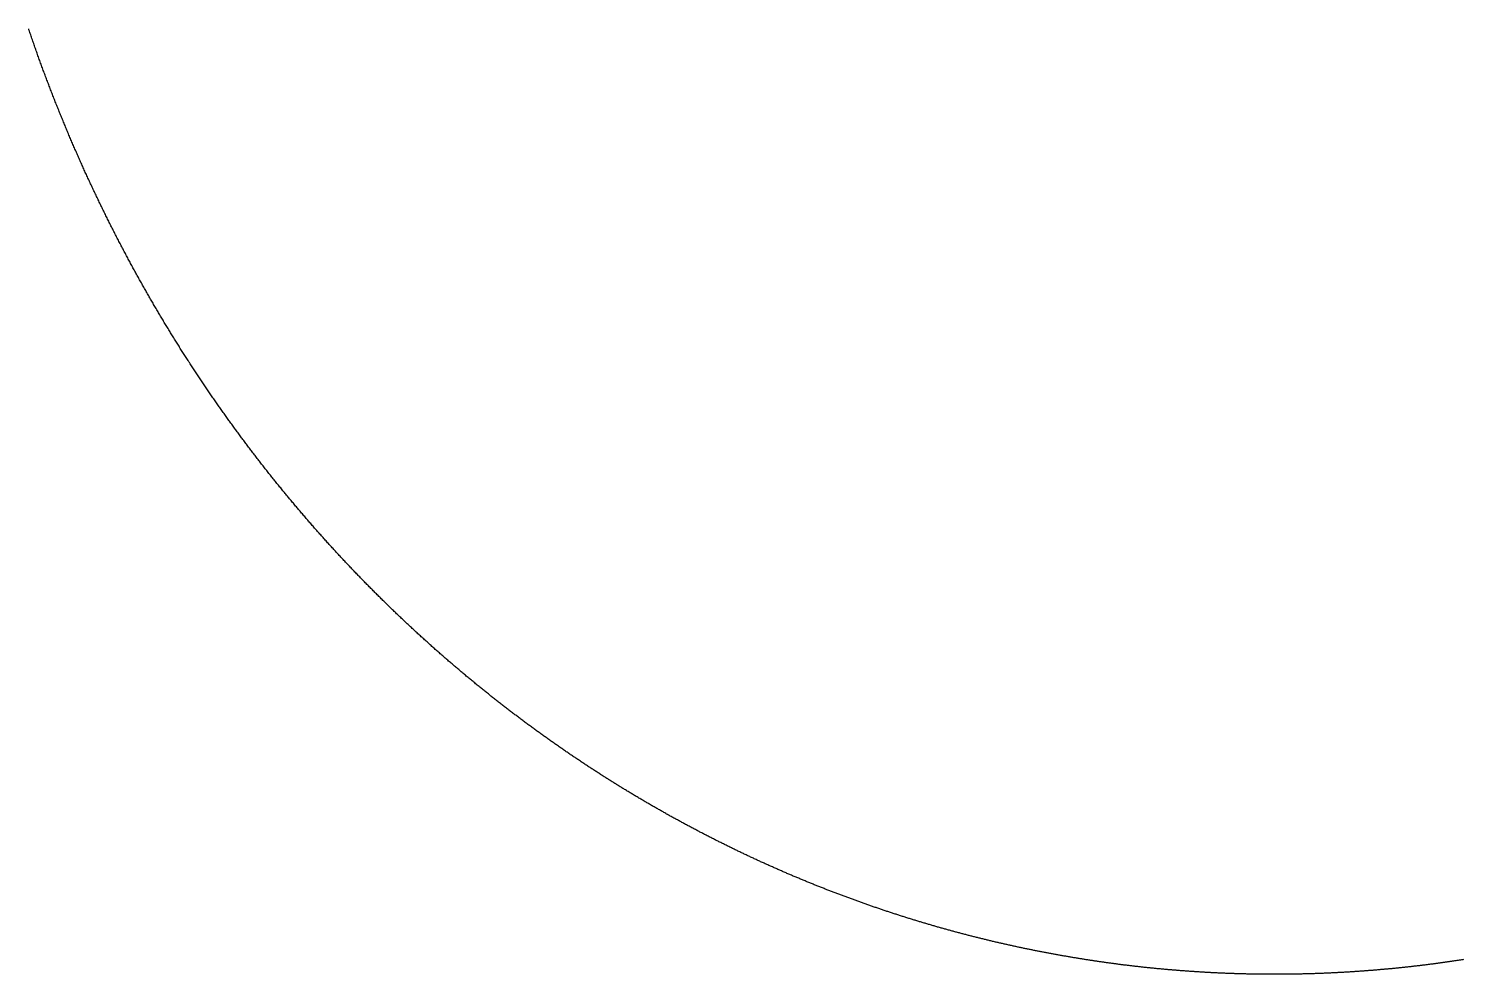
# Model space of a CAD drawing. Header units: millimetres. Extents: x -43 to 113, y -26 to 3.
# Drawn here: x -42.68 to -3.86, y -25.6 to 0 of the extents above; entities that cross this region are included whole.
import ezdxf

# ---------------------------------------------------------------- set-up
doc = ezdxf.new("R2010")
doc.units = ezdxf.units.MM

msp = doc.modelspace()

# ---------------------------------------------------------------- linework, layer by layer
at = {"layer": 'INPUT_OPEN_PITCH_SECTOR'}
msp.add_lwpolyline([(-3.85, -25.204), (-3.871, -25.208), (-3.892, -25.211), (-3.912, -25.214), (-3.933, -25.217), (-3.954, -25.22), (-3.975, -25.224), (-3.996, -25.227), (-4.016, -25.23), (-4.037, -25.233), (-4.058, -25.236), (-4.079, -25.239), (-4.1, -25.242), (-4.121, -25.246), (-4.141, -25.249), (-4.162, -25.252), (-4.183, -25.255), (-4.204, -25.258), (-4.225, -25.261), (-4.246, -25.264), (-4.267, -25.267), (-4.288, -25.27), (-4.309, -25.273), (-4.33, -25.276), (-4.351, -25.279), (-4.371, -25.282), (-4.392, -25.285), (-4.413, -25.288), (-4.434, -25.291), (-4.455, -25.294), (-4.476, -25.296), (-4.497, -25.299), (-4.518, -25.302), (-4.539, -25.305), (-4.56, -25.308), (-4.581, -25.311), (-4.603, -25.313), (-4.624, -25.316), (-4.645, -25.319), (-4.666, -25.322), (-4.687, -25.325), (-4.708, -25.327), (-4.729, -25.33), (-4.75, -25.333), (-4.771, -25.336), (-4.792, -25.338), (-4.813, -25.341), (-4.835, -25.344), (-4.856, -25.346), (-4.877, -25.349), (-4.898, -25.352), (-4.919, -25.354), (-4.94, -25.357), (-4.962, -25.359), (-4.983, -25.362), (-5.004, -25.365), (-5.025, -25.367), (-5.046, -25.37), (-5.068, -25.372), (-5.089, -25.375), (-5.11, -25.377), (-5.131, -25.38), (-5.153, -25.382), (-5.174, -25.385), (-5.195, -25.387), (-5.216, -25.39), (-5.238, -25.392), (-5.259, -25.394), (-5.28, -25.397), (-5.302, -25.399), (-5.323, -25.402), (-5.344, -25.404), (-5.366, -25.406), (-5.387, -25.409), (-5.408, -25.411), (-5.43, -25.413), (-5.451, -25.416), (-5.472, -25.418), (-5.494, -25.42), (-5.515, -25.422), (-5.537, -25.425), (-5.558, -25.427), (-5.579, -25.429), (-5.601, -25.431), (-5.622, -25.434), (-5.644, -25.436), (-5.665, -25.438), (-5.687, -25.44), (-5.708, -25.442), (-5.729, -25.444), (-5.751, -25.446), (-5.772, -25.449), (-5.794, -25.451), (-5.815, -25.453), (-5.837, -25.455), (-5.858, -25.457), (-5.88, -25.459), (-5.902, -25.461), (-5.923, -25.463), (-5.945, -25.465), (-5.966, -25.467), (-5.988, -25.469), (-6.009, -25.471), (-6.031, -25.473), (-6.052, -25.475), (-6.074, -25.477), (-6.096, -25.478), (-6.117, -25.48), (-6.139, -25.482), (-6.161, -25.484), (-6.182, -25.486), (-6.204, -25.488), (-6.225, -25.49), (-6.247, -25.491), (-6.269, -25.493), (-6.29, -25.495), (-6.312, -25.497), (-6.334, -25.498), (-6.356, -25.5), (-6.377, -25.502), (-6.399, -25.504), (-6.421, -25.505), (-6.442, -25.507), (-6.464, -25.509), (-6.486, -25.51), (-6.508, -25.512), (-6.529, -25.514), (-6.551, -25.515), (-6.573, -25.517), (-6.595, -25.518), (-6.617, -25.52), (-6.638, -25.521), (-6.66, -25.523), (-6.682, -25.525), (-6.704, -25.526), (-6.726, -25.528), (-6.747, -25.529), (-6.769, -25.53), (-6.791, -25.532), (-6.813, -25.533), (-6.835, -25.535), (-6.857, -25.536), (-6.879, -25.538), (-6.901, -25.539), (-6.922, -25.54), (-6.944, -25.542), (-6.966, -25.543), (-6.988, -25.544), (-7.01, -25.546), (-7.032, -25.547), (-7.054, -25.548), (-7.076, -25.55), (-7.098, -25.551), (-7.12, -25.552), (-7.142, -25.553), (-7.164, -25.555), (-7.186, -25.556), (-7.208, -25.557), (-7.23, -25.558), (-7.252, -25.559), (-7.274, -25.56), (-7.296, -25.562), (-7.318, -25.563), (-7.34, -25.564), (-7.362, -25.565), (-7.384, -25.566), (-7.406, -25.567), (-7.428, -25.568), (-7.45, -25.569), (-7.472, -25.57), (-7.494, -25.571), (-7.517, -25.572), (-7.539, -25.573), (-7.561, -25.574), (-7.583, -25.575), (-7.605, -25.576), (-7.627, -25.577), (-7.649, -25.578), (-7.671, -25.578), (-7.694, -25.579), (-7.716, -25.58), (-7.738, -25.581), (-7.76, -25.582), (-7.782, -25.583), (-7.805, -25.583), (-7.827, -25.584), (-7.849, -25.585), (-7.871, -25.586), (-7.893, -25.587), (-7.916, -25.587), (-7.938, -25.588), (-7.96, -25.589), (-7.982, -25.589), (-8.005, -25.59), (-8.027, -25.591), (-8.049, -25.591), (-8.072, -25.592), (-8.094, -25.592), (-8.116, -25.593), (-8.138, -25.594), (-8.161, -25.594), (-8.183, -25.595), (-8.205, -25.595), (-8.228, -25.596), (-8.25, -25.596), (-8.272, -25.597), (-8.295, -25.597), (-8.317, -25.598), (-8.34, -25.598), (-8.362, -25.598), (-8.384, -25.599), (-8.407, -25.599), (-8.429, -25.6), (-8.452, -25.6), (-8.474, -25.6), (-8.496, -25.601), (-8.519, -25.601), (-8.541, -25.601), (-8.564, -25.602), (-8.586, -25.602), (-8.609, -25.602), (-8.631, -25.602), (-8.654, -25.603), (-8.676, -25.603), (-8.699, -25.603), (-8.721, -25.603), (-8.744, -25.603), (-8.766, -25.603), (-8.789, -25.604), (-8.811, -25.604), (-8.834, -25.604), (-8.856, -25.604), (-8.879, -25.604), (-8.901, -25.604), (-8.924, -25.604), (-8.946, -25.604), (-8.969, -25.604), (-8.992, -25.604), (-9.014, -25.604), (-9.037, -25.604), (-9.059, -25.604), (-9.082, -25.604), (-9.105, -25.604), (-9.127, -25.604), (-9.15, -25.604), (-9.172, -25.604), (-9.195, -25.603), (-9.218, -25.603), (-9.24, -25.603), (-9.263, -25.603), (-9.286, -25.603), (-9.308, -25.602), (-9.331, -25.602), (-9.354, -25.602), (-9.376, -25.602), (-9.399, -25.601), (-9.422, -25.601), (-9.445, -25.601), (-9.467, -25.6), (-9.49, -25.6), (-9.513, -25.6), (-9.536, -25.599), (-9.558, -25.599), (-9.581, -25.598), (-9.604, -25.598), (-9.627, -25.598), (-9.649, -25.597), (-9.672, -25.597), (-9.695, -25.596), (-9.718, -25.596), (-9.741, -25.595), (-9.763, -25.595), (-9.786, -25.594), (-9.809, -25.593), (-9.832, -25.593), (-9.855, -25.592), (-9.878, -25.592), (-9.9, -25.591), (-9.923, -25.59), (-9.946, -25.59), (-9.969, -25.589), (-9.992, -25.588), (-10.015, -25.588), (-10.038, -25.587), (-10.061, -25.586), (-10.083, -25.585), (-10.106, -25.585), (-10.129, -25.584), (-10.152, -25.583), (-10.175, -25.582), (-10.198, -25.581), (-10.221, -25.58), (-10.244, -25.579), (-10.267, -25.579), (-10.29, -25.578), (-10.313, -25.577), (-10.336, -25.576), (-10.359, -25.575), (-10.382, -25.574), (-10.405, -25.573), (-10.428, -25.572), (-10.451, -25.571), (-10.474, -25.57), (-10.497, -25.569), (-10.52, -25.568), (-10.543, -25.567), (-10.566, -25.565), (-10.589, -25.564), (-10.612, -25.563), (-10.635, -25.562), (-10.658, -25.561), (-10.681, -25.56), (-10.704, -25.558), (-10.728, -25.557), (-10.751, -25.556), (-10.774, -25.555), (-10.797, -25.553), (-10.82, -25.552), (-10.843, -25.551), (-10.866, -25.55), (-10.889, -25.548), (-10.912, -25.547), (-10.936, -25.545), (-10.959, -25.544), (-10.982, -25.543), (-11.005, -25.541), (-11.028, -25.54), (-11.051, -25.538), (-11.075, -25.537), (-11.098, -25.535), (-11.121, -25.534), (-11.144, -25.532), (-11.167, -25.531), (-11.191, -25.529), (-11.214, -25.528), (-11.237, -25.526), (-11.26, -25.524), (-11.284, -25.523), (-11.307, -25.521), (-11.33, -25.519), (-11.353, -25.518), (-11.377, -25.516), (-11.4, -25.514), (-11.423, -25.513), (-11.446, -25.511), (-11.47, -25.509), (-11.493, -25.507), (-11.516, -25.506), (-11.54, -25.504), (-11.563, -25.502), (-11.586, -25.5), (-11.609, -25.498), (-11.633, -25.496), (-11.656, -25.494), (-11.679, -25.493), (-11.703, -25.491), (-11.726, -25.489), (-11.75, -25.487), (-11.773, -25.485), (-11.796, -25.483), (-11.82, -25.481), (-11.843, -25.479), (-11.866, -25.477), (-11.89, -25.475), (-11.913, -25.472), (-11.937, -25.47), (-11.96, -25.468), (-11.983, -25.466), (-12.007, -25.464), (-12.03, -25.462), (-12.054, -25.46), (-12.077, -25.457), (-12.101, -25.455), (-12.124, -25.453), (-12.147, -25.451), (-12.171, -25.448), (-12.194, -25.446), (-12.218, -25.444), (-12.241, -25.441), (-12.265, -25.439), (-12.288, -25.437), (-12.312, -25.434), (-12.335, -25.432), (-12.359, -25.429), (-12.382, -25.427), (-12.406, -25.425), (-12.429, -25.422), (-12.453, -25.42), (-12.476, -25.417), (-12.5, -25.415), (-12.524, -25.412), (-12.547, -25.409), (-12.571, -25.407), (-12.594, -25.404), (-12.618, -25.402), (-12.641, -25.399), (-12.665, -25.396), (-12.688, -25.394), (-12.712, -25.391), (-12.736, -25.388), (-12.759, -25.386), (-12.783, -25.383), (-12.806, -25.38), (-12.83, -25.377), (-12.854, -25.374), (-12.877, -25.372), (-12.901, -25.369), (-12.925, -25.366), (-12.948, -25.363), (-12.972, -25.36), (-12.996, -25.357), (-13.019, -25.354), (-13.043, -25.352), (-13.067, -25.349), (-13.09, -25.346), (-13.114, -25.343), (-13.138, -25.34), (-13.161, -25.337), (-13.185, -25.334), (-13.209, -25.33), (-13.232, -25.327), (-13.256, -25.324), (-13.28, -25.321), (-13.304, -25.318), (-13.327, -25.315), (-13.351, -25.312), (-13.375, -25.309), (-13.398, -25.305), (-13.422, -25.302), (-13.446, -25.299), (-13.47, -25.296), (-13.493, -25.292), (-13.517, -25.289), (-13.541, -25.286), (-13.565, -25.282), (-13.589, -25.279), (-13.612, -25.276), (-13.636, -25.272), (-13.66, -25.269), (-13.684, -25.265), (-13.708, -25.262), (-13.731, -25.258), (-13.755, -25.255), (-13.779, -25.251), (-13.803, -25.248), (-13.827, -25.244), (-13.85, -25.241), (-13.874, -25.237), (-13.898, -25.234), (-13.922, -25.23), (-13.946, -25.226), (-13.97, -25.223), (-13.994, -25.219), (-14.017, -25.215), (-14.041, -25.212), (-14.065, -25.208), (-14.089, -25.204), (-14.113, -25.201), (-14.137, -25.197), (-14.161, -25.193), (-14.185, -25.189), (-14.209, -25.185), (-14.232, -25.181), (-14.256, -25.178), (-14.28, -25.174), (-14.304, -25.17), (-14.328, -25.166), (-14.352, -25.162), (-14.376, -25.158), (-14.4, -25.154), (-14.424, -25.15), (-14.448, -25.146), (-14.472, -25.142), (-14.496, -25.138), (-14.52, -25.134), (-14.544, -25.13), (-14.568, -25.126), (-14.592, -25.121), (-14.616, -25.117), (-14.64, -25.113), (-14.664, -25.109), (-14.688, -25.105), (-14.712, -25.101), (-14.736, -25.096), (-14.76, -25.092), (-14.784, -25.088), (-14.808, -25.083), (-14.832, -25.079), (-14.856, -25.075), (-14.88, -25.07), (-14.904, -25.066), (-14.928, -25.062), (-14.952, -25.057), (-14.976, -25.053), (-15, -25.048), (-15.024, -25.044), (-15.048, -25.039), (-15.072, -25.035), (-15.096, -25.03), (-15.12, -25.026), (-15.144, -25.021), (-15.168, -25.017), (-15.193, -25.012), (-15.217, -25.007), (-15.241, -25.003), (-15.265, -24.998), (-15.289, -24.993), (-15.313, -24.989), (-15.337, -24.984), (-15.361, -24.979), (-15.385, -24.974), (-15.41, -24.97), (-15.434, -24.965), (-15.458, -24.96), (-15.482, -24.955), (-15.506, -24.95), (-15.53, -24.945), (-15.554, -24.941), (-15.578, -24.936), (-15.603, -24.931), (-15.627, -24.926), (-15.651, -24.921), (-15.675, -24.916), (-15.699, -24.911), (-15.723, -24.906), (-15.748, -24.901), (-15.772, -24.896), (-15.796, -24.89), (-15.82, -24.885), (-15.844, -24.88), (-15.869, -24.875), (-15.893, -24.87), (-15.917, -24.865), (-15.941, -24.86), (-15.965, -24.854), (-15.99, -24.849), (-16.014, -24.844), (-16.038, -24.838), (-16.062, -24.833), (-16.086, -24.828), (-16.111, -24.823), (-16.135, -24.817), (-16.159, -24.812), (-16.183, -24.806), (-16.208, -24.801), (-16.232, -24.795), (-16.256, -24.79), (-16.28, -24.785), (-16.305, -24.779), (-16.329, -24.774), (-16.353, -24.768), (-16.377, -24.762), (-16.402, -24.757), (-16.426, -24.751), (-16.45, -24.746), (-16.475, -24.74), (-16.499, -24.734), (-16.523, -24.729), (-16.547, -24.723), (-16.572, -24.717), (-16.596, -24.711), (-16.62, -24.706), (-16.645, -24.7), (-16.669, -24.694), (-16.693, -24.688), (-16.718, -24.682), (-16.742, -24.677), (-16.766, -24.671), (-16.79, -24.665), (-16.815, -24.659), (-16.839, -24.653), (-16.863, -24.647), (-16.888, -24.641), (-16.912, -24.635), (-16.936, -24.629), (-16.961, -24.623), (-16.985, -24.617), (-17.01, -24.611), (-17.034, -24.605), (-17.058, -24.599), (-17.083, -24.592), (-17.107, -24.586), (-17.131, -24.58), (-17.156, -24.574), (-17.18, -24.568), (-17.204, -24.561), (-17.229, -24.555), (-17.253, -24.549), (-17.278, -24.543), (-17.302, -24.536), (-17.326, -24.53), (-17.351, -24.523), (-17.375, -24.517), (-17.4, -24.511), (-17.424, -24.504), (-17.448, -24.498), (-17.473, -24.491), (-17.497, -24.485), (-17.522, -24.478), (-17.546, -24.472), (-17.57, -24.465), (-17.595, -24.459), (-17.619, -24.452), (-17.644, -24.445), (-17.668, -24.439), (-17.692, -24.432), (-17.717, -24.426), (-17.741, -24.419), (-17.766, -24.412), (-17.79, -24.405), (-17.815, -24.399), (-17.839, -24.392), (-17.864, -24.385), (-17.888, -24.378), (-17.912, -24.371), (-17.937, -24.365), (-17.961, -24.358), (-17.986, -24.351), (-18.01, -24.344), (-18.035, -24.337), (-18.059, -24.33), (-18.084, -24.323), (-18.108, -24.316), (-18.133, -24.309), (-18.157, -24.302), (-18.182, -24.295), (-18.206, -24.288), (-18.23, -24.281), (-18.255, -24.274), (-18.279, -24.266), (-18.304, -24.259), (-18.328, -24.252), (-18.353, -24.245), (-18.377, -24.238), (-18.402, -24.23), (-18.426, -24.223), (-18.451, -24.216), (-18.475, -24.209), (-18.5, -24.201), (-18.524, -24.194), (-18.549, -24.186), (-18.573, -24.179), (-18.598, -24.172), (-18.622, -24.164), (-18.647, -24.157), (-18.671, -24.149), (-18.696, -24.142), (-18.72, -24.134), (-18.745, -24.127), (-18.769, -24.119), (-18.794, -24.112), (-18.819, -24.104), (-18.843, -24.096), (-18.868, -24.089), (-18.892, -24.081), (-18.917, -24.073), (-18.941, -24.066), (-18.966, -24.058), (-18.99, -24.05), (-19.015, -24.042), (-19.039, -24.035), (-19.064, -24.027), (-19.088, -24.019), (-19.113, -24.011), (-19.137, -24.003), (-19.162, -23.995), (-19.187, -23.987), (-19.211, -23.979), (-19.236, -23.971), (-19.26, -23.963), (-19.285, -23.955), (-19.309, -23.947), (-19.334, -23.939), (-19.358, -23.931), (-19.383, -23.923), (-19.408, -23.915), (-19.432, -23.907), (-19.457, -23.899), (-19.481, -23.891), (-19.506, -23.882), (-19.53, -23.874), (-19.555, -23.866), (-19.58, -23.858), (-19.604, -23.849), (-19.629, -23.841), (-19.653, -23.833), (-19.678, -23.824), (-19.702, -23.816), (-19.727, -23.808), (-19.752, -23.799), (-19.776, -23.791), (-19.801, -23.782), (-19.825, -23.774), (-19.85, -23.765), (-19.874, -23.757), (-19.899, -23.748), (-19.924, -23.74), (-19.948, -23.731), (-19.973, -23.723), (-19.997, -23.714), (-20.022, -23.705), (-20.047, -23.697), (-20.071, -23.688), (-20.096, -23.679), (-20.12, -23.671), (-20.145, -23.662), (-20.17, -23.653), (-20.194, -23.644), (-20.219, -23.635), (-20.243, -23.627), (-20.268, -23.618), (-20.293, -23.609), (-20.317, -23.6), (-20.342, -23.591), (-20.366, -23.582), (-20.391, -23.573), (-20.415, -23.564), (-20.44, -23.555), (-20.465, -23.546), (-20.489, -23.537), (-20.514, -23.528), (-20.539, -23.519), (-20.563, -23.51), (-20.588, -23.501), (-20.612, -23.491), (-20.637, -23.482), (-20.662, -23.473), (-20.686, -23.464), (-20.711, -23.455), (-20.735, -23.445), (-20.76, -23.436), (-20.785, -23.427), (-20.809, -23.417), (-20.834, -23.408), (-20.858, -23.399), (-20.883, -23.389), (-20.908, -23.38), (-20.932, -23.37), (-20.957, -23.361), (-20.981, -23.351), (-21.006, -23.342), (-21.031, -23.332), (-21.055, -23.323), (-21.08, -23.313), (-21.104, -23.304), (-21.129, -23.294), (-21.154, -23.284), (-21.178, -23.275), (-21.203, -23.265), (-21.227, -23.255), (-21.252, -23.245), (-21.277, -23.236), (-21.301, -23.226), (-21.326, -23.216), (-21.351, -23.206), (-21.375, -23.196), (-21.4, -23.187), (-21.424, -23.177), (-21.449, -23.167), (-21.474, -23.157), (-21.498, -23.147), (-21.523, -23.137), (-21.547, -23.127), (-21.572, -23.117), (-21.597, -23.107), (-21.621, -23.097), (-21.646, -23.087), (-21.67, -23.077), (-21.695, -23.066), (-21.72, -23.056), (-21.744, -23.046), (-21.769, -23.036), (-21.793, -23.026), (-21.818, -23.016), (-21.843, -23.005), (-21.867, -22.995), (-21.892, -22.985), (-21.916, -22.974), (-21.941, -22.964), (-21.966, -22.954), (-21.99, -22.943), (-22.015, -22.933), (-22.039, -22.922), (-22.064, -22.912), (-22.089, -22.901), (-22.113, -22.891), (-22.138, -22.88), (-22.162, -22.87), (-22.187, -22.859), (-22.212, -22.849), (-22.236, -22.838), (-22.261, -22.827), (-22.285, -22.817), (-22.31, -22.806), (-22.334, -22.795), (-22.359, -22.785), (-22.384, -22.774), (-22.408, -22.763), (-22.433, -22.752), (-22.457, -22.741), (-22.482, -22.731), (-22.507, -22.72), (-22.531, -22.709), (-22.556, -22.698), (-22.58, -22.687), (-22.605, -22.676), (-22.629, -22.665), (-22.654, -22.654), (-22.679, -22.643), (-22.703, -22.632), (-22.728, -22.621), (-22.752, -22.61), (-22.777, -22.599), (-22.801, -22.587), (-22.826, -22.576), (-22.85, -22.565), (-22.875, -22.554), (-22.9, -22.543), (-22.924, -22.531), (-22.949, -22.52), (-22.973, -22.509), (-22.998, -22.498), (-23.022, -22.486), (-23.047, -22.475), (-23.071, -22.463), (-23.096, -22.452), (-23.121, -22.441), (-23.145, -22.429), (-23.17, -22.418), (-23.194, -22.406), (-23.219, -22.395), (-23.243, -22.383), (-23.268, -22.372), (-23.292, -22.36), (-23.317, -22.348), (-23.341, -22.337), (-23.366, -22.325), (-23.39, -22.313), (-23.415, -22.302), (-23.439, -22.29), (-23.464, -22.278), (-23.489, -22.266), (-23.513, -22.255), (-23.538, -22.243), (-23.562, -22.231), (-23.587, -22.219), (-23.611, -22.207), (-23.636, -22.195), (-23.66, -22.183), (-23.685, -22.171), (-23.709, -22.159), (-23.734, -22.147), (-23.758, -22.135), (-23.783, -22.123), (-23.807, -22.111), (-23.832, -22.099), (-23.856, -22.087), (-23.881, -22.075), (-23.905, -22.063), (-23.929, -22.051), (-23.954, -22.038), (-23.978, -22.026), (-24.003, -22.014), (-24.027, -22.002), (-24.052, -21.989), (-24.076, -21.977), (-24.101, -21.965), (-24.125, -21.952), (-24.15, -21.94), (-24.174, -21.927), (-24.199, -21.915), (-24.223, -21.903), (-24.248, -21.89), (-24.272, -21.878), (-24.296, -21.865), (-24.321, -21.853), (-24.345, -21.84), (-24.37, -21.827), (-24.394, -21.815), (-24.419, -21.802), (-24.443, -21.789), (-24.467, -21.777), (-24.492, -21.764), (-24.516, -21.751), (-24.541, -21.738), (-24.565, -21.726), (-24.589, -21.713), (-24.614, -21.7), (-24.638, -21.687), (-24.663, -21.674), (-24.687, -21.661), (-24.711, -21.649), (-24.736, -21.636), (-24.76, -21.623), (-24.785, -21.61), (-24.809, -21.597), (-24.833, -21.584), (-24.858, -21.571), (-24.882, -21.557), (-24.907, -21.544), (-24.931, -21.531), (-24.955, -21.518), (-24.98, -21.505), (-25.004, -21.492), (-25.028, -21.478), (-25.053, -21.465), (-25.077, -21.452), (-25.101, -21.439), (-25.126, -21.425), (-25.15, -21.412), (-25.174, -21.399), (-25.199, -21.385), (-25.223, -21.372), (-25.247, -21.358), (-25.272, -21.345), (-25.296, -21.331), (-25.32, -21.318), (-25.345, -21.304), (-25.369, -21.291), (-25.393, -21.277), (-25.418, -21.264), (-25.442, -21.25), (-25.466, -21.236), (-25.49, -21.223), (-25.515, -21.209), (-25.539, -21.195), (-25.563, -21.182), (-25.588, -21.168), (-25.612, -21.154), (-25.636, -21.14), (-25.66, -21.126), (-25.685, -21.113), (-25.709, -21.099), (-25.733, -21.085), (-25.757, -21.071), (-25.782, -21.057), (-25.806, -21.043), (-25.83, -21.029), (-25.854, -21.015), (-25.879, -21.001), (-25.903, -20.987), (-25.927, -20.973), (-25.951, -20.959), (-25.975, -20.945), (-26, -20.93), (-26.024, -20.916), (-26.048, -20.902), (-26.072, -20.888), (-26.096, -20.873), (-26.121, -20.859), (-26.145, -20.845), (-26.169, -20.831), (-26.193, -20.816), (-26.217, -20.802), (-26.241, -20.787), (-26.266, -20.773), (-26.29, -20.759), (-26.314, -20.744), (-26.338, -20.73), (-26.362, -20.715), (-26.386, -20.701), (-26.41, -20.686), (-26.435, -20.672), (-26.459, -20.657), (-26.483, -20.642), (-26.507, -20.628), (-26.531, -20.613), (-26.555, -20.598), (-26.579, -20.584), (-26.603, -20.569), (-26.627, -20.554), (-26.651, -20.539), (-26.676, -20.524), (-26.7, -20.51), (-26.724, -20.495), (-26.748, -20.48), (-26.772, -20.465), (-26.796, -20.45), (-26.82, -20.435), (-26.844, -20.42), (-26.868, -20.405), (-26.892, -20.39), (-26.916, -20.375), (-26.94, -20.36), (-26.964, -20.345), (-26.988, -20.33), (-27.012, -20.314), (-27.036, -20.299), (-27.06, -20.284), (-27.084, -20.269), (-27.108, -20.254), (-27.132, -20.238), (-27.156, -20.223), (-27.18, -20.208), (-27.204, -20.192), (-27.228, -20.177), (-27.252, -20.162), (-27.276, -20.146), (-27.3, -20.131), (-27.324, -20.115), (-27.348, -20.1), (-27.372, -20.084), (-27.396, -20.069), (-27.42, -20.053), (-27.443, -20.038), (-27.467, -20.022), (-27.491, -20.007), (-27.515, -19.991), (-27.539, -19.975), (-27.563, -19.96), (-27.587, -19.944), (-27.611, -19.928), (-27.635, -19.912), (-27.658, -19.897), (-27.682, -19.881), (-27.706, -19.865), (-27.73, -19.849), (-27.754, -19.833), (-27.778, -19.817), (-27.801, -19.801), (-27.825, -19.785), (-27.849, -19.769), (-27.873, -19.753), (-27.897, -19.737), (-27.92, -19.721), (-27.944, -19.705), (-27.968, -19.689), (-27.992, -19.673), (-28.016, -19.657), (-28.039, -19.641), (-28.063, -19.624), (-28.087, -19.608), (-28.111, -19.592), (-28.134, -19.576), (-28.158, -19.559), (-28.182, -19.543), (-28.206, -19.527), (-28.229, -19.51), (-28.253, -19.494), (-28.277, -19.478), (-28.3, -19.461), (-28.324, -19.445), (-28.348, -19.428), (-28.371, -19.412), (-28.395, -19.395), (-28.419, -19.379), (-28.442, -19.362), (-28.466, -19.346), (-28.49, -19.329), (-28.513, -19.312), (-28.537, -19.296), (-28.561, -19.279), (-28.584, -19.262), (-28.608, -19.245), (-28.631, -19.229), (-28.655, -19.212), (-28.679, -19.195), (-28.702, -19.178), (-28.726, -19.161), (-28.749, -19.144), (-28.773, -19.128), (-28.797, -19.111), (-28.82, -19.094), (-28.844, -19.077), (-28.867, -19.06), (-28.891, -19.043), (-28.914, -19.026), (-28.938, -19.009), (-28.961, -18.991), (-28.985, -18.974), (-29.008, -18.957), (-29.032, -18.94), (-29.055, -18.923), (-29.079, -18.906), (-29.102, -18.888), (-29.126, -18.871), (-29.149, -18.854), (-29.173, -18.836), (-29.196, -18.819), (-29.219, -18.802), (-29.243, -18.784), (-29.266, -18.767), (-29.29, -18.75), (-29.313, -18.732), (-29.336, -18.715), (-29.36, -18.697), (-29.383, -18.68), (-29.407, -18.662), (-29.43, -18.644), (-29.453, -18.627), (-29.477, -18.609), (-29.5, -18.591), (-29.523, -18.574), (-29.547, -18.556), (-29.57, -18.538), (-29.593, -18.521), (-29.617, -18.503), (-29.64, -18.485), (-29.663, -18.467), (-29.686, -18.449), (-29.71, -18.432), (-29.733, -18.414), (-29.756, -18.396), (-29.779, -18.378), (-29.803, -18.36), (-29.826, -18.342), (-29.849, -18.324), (-29.872, -18.306), (-29.896, -18.288), (-29.919, -18.27), (-29.942, -18.252), (-29.965, -18.233), (-29.988, -18.215), (-30.011, -18.197), (-30.035, -18.179), (-30.058, -18.161), (-30.081, -18.142), (-30.104, -18.124), (-30.127, -18.106), (-30.15, -18.087), (-30.173, -18.069), (-30.196, -18.051), (-30.22, -18.032), (-30.243, -18.014), (-30.266, -17.995), (-30.289, -17.977), (-30.312, -17.959), (-30.335, -17.94), (-30.358, -17.921), (-30.381, -17.903), (-30.404, -17.884), (-30.427, -17.866), (-30.45, -17.847), (-30.473, -17.828), (-30.496, -17.81), (-30.519, -17.791), (-30.542, -17.772), (-30.565, -17.754), (-30.588, -17.735), (-30.611, -17.716), (-30.634, -17.697), (-30.657, -17.678), (-30.68, -17.659), (-30.702, -17.64), (-30.725, -17.622), (-30.748, -17.603), (-30.771, -17.584), (-30.794, -17.565), (-30.817, -17.546), (-30.84, -17.527), (-30.863, -17.507), (-30.885, -17.488), (-30.908, -17.469), (-30.931, -17.45), (-30.954, -17.431), (-30.977, -17.412), (-30.999, -17.393), (-31.022, -17.373), (-31.045, -17.354), (-31.068, -17.335), (-31.091, -17.315), (-31.113, -17.296), (-31.136, -17.277), (-31.159, -17.257), (-31.181, -17.238), (-31.204, -17.219), (-31.227, -17.199), (-31.25, -17.18), (-31.272, -17.16), (-31.295, -17.141), (-31.318, -17.121), (-31.34, -17.101), (-31.363, -17.082), (-31.385, -17.062), (-31.408, -17.043), (-31.431, -17.023), (-31.453, -17.003), (-31.476, -16.983), (-31.498, -16.964), (-31.521, -16.944), (-31.544, -16.924), (-31.566, -16.904), (-31.589, -16.885), (-31.611, -16.865), (-31.634, -16.845), (-31.656, -16.825), (-31.679, -16.805), (-31.701, -16.785), (-31.724, -16.765), (-31.746, -16.745), (-31.769, -16.725), (-31.791, -16.705), (-31.814, -16.685), (-31.836, -16.665), (-31.858, -16.645), (-31.881, -16.624), (-31.903, -16.604), (-31.926, -16.584), (-31.948, -16.564), (-31.97, -16.544), (-31.993, -16.523), (-32.015, -16.503), (-32.037, -16.483), (-32.06, -16.462), (-32.082, -16.442), (-32.104, -16.422), (-32.127, -16.401), (-32.149, -16.381), (-32.171, -16.36), (-32.193, -16.34), (-32.216, -16.319), (-32.238, -16.299), (-32.26, -16.278), (-32.282, -16.258), (-32.305, -16.237), (-32.327, -16.216), (-32.349, -16.196), (-32.371, -16.175), (-32.393, -16.154), (-32.416, -16.134), (-32.438, -16.113), (-32.46, -16.092), (-32.482, -16.071), (-32.504, -16.05), (-32.526, -16.03), (-32.548, -16.009), (-32.57, -15.988), (-32.592, -15.967), (-32.614, -15.946), (-32.636, -15.925), (-32.659, -15.904), (-32.681, -15.883), (-32.703, -15.862), (-32.725, -15.841), (-32.747, -15.82), (-32.769, -15.799), (-32.79, -15.777), (-32.812, -15.756), (-32.834, -15.735), (-32.856, -15.714), (-32.878, -15.693), (-32.9, -15.671), (-32.922, -15.65), (-32.944, -15.629), (-32.966, -15.608), (-32.988, -15.586), (-33.01, -15.565), (-33.031, -15.543), (-33.053, -15.522), (-33.075, -15.501), (-33.097, -15.479), (-33.119, -15.458), (-33.14, -15.436), (-33.162, -15.414), (-33.184, -15.393), (-33.206, -15.371), (-33.227, -15.35), (-33.249, -15.328), (-33.271, -15.306), (-33.293, -15.285), (-33.314, -15.263), (-33.336, -15.241), (-33.358, -15.22), (-33.379, -15.198), (-33.401, -15.176), (-33.423, -15.154), (-33.444, -15.132), (-33.466, -15.11), (-33.487, -15.088), (-33.509, -15.067), (-33.531, -15.045), (-33.552, -15.023), (-33.574, -15.001), (-33.595, -14.979), (-33.617, -14.957), (-33.638, -14.934), (-33.66, -14.912), (-33.681, -14.89), (-33.703, -14.868), (-33.724, -14.846), (-33.746, -14.824), (-33.767, -14.802), (-33.788, -14.779), (-33.81, -14.757), (-33.831, -14.735), (-33.853, -14.713), (-33.874, -14.69), (-33.895, -14.668), (-33.917, -14.645), (-33.938, -14.623), (-33.959, -14.601), (-33.981, -14.578), (-34.002, -14.556), (-34.023, -14.533), (-34.044, -14.511), (-34.066, -14.488), (-34.087, -14.466), (-34.108, -14.443), (-34.129, -14.42), (-34.151, -14.398), (-34.172, -14.375), (-34.193, -14.352), (-34.214, -14.33), (-34.235, -14.307), (-34.256, -14.284), (-34.278, -14.261), (-34.299, -14.239), (-34.32, -14.216), (-34.341, -14.193), (-34.362, -14.17), (-34.383, -14.147), (-34.404, -14.124), (-34.425, -14.101), (-34.446, -14.078), (-34.467, -14.055), (-34.488, -14.032), (-34.509, -14.009), (-34.53, -13.986), (-34.551, -13.963), (-34.572, -13.94), (-34.593, -13.917), (-34.614, -13.894), (-34.635, -13.87), (-34.656, -13.847), (-34.677, -13.824), (-34.697, -13.801), (-34.718, -13.777), (-34.739, -13.754), (-34.76, -13.731), (-34.781, -13.707), (-34.801, -13.684), (-34.822, -13.661), (-34.843, -13.637), (-34.864, -13.614), (-34.885, -13.59), (-34.905, -13.567), (-34.926, -13.543), (-34.947, -13.52), (-34.967, -13.496), (-34.988, -13.473), (-35.009, -13.449), (-35.029, -13.425), (-35.05, -13.402), (-35.071, -13.378), (-35.091, -13.354), (-35.112, -13.331), (-35.132, -13.307), (-35.153, -13.283), (-35.173, -13.259), (-35.194, -13.236), (-35.214, -13.212), (-35.235, -13.188), (-35.255, -13.164), (-35.276, -13.14), (-35.296, -13.116), (-35.317, -13.092), (-35.337, -13.068), (-35.358, -13.044), (-35.378, -13.02), (-35.398, -12.996), (-35.419, -12.972), (-35.439, -12.948), (-35.459, -12.924), (-35.48, -12.9), (-35.5, -12.875), (-35.52, -12.851), (-35.541, -12.827), (-35.561, -12.803), (-35.581, -12.778), (-35.601, -12.754), (-35.622, -12.73), (-35.642, -12.706), (-35.662, -12.681), (-35.682, -12.657), (-35.702, -12.632), (-35.723, -12.608), (-35.743, -12.583), (-35.763, -12.559), (-35.783, -12.535), (-35.803, -12.51), (-35.823, -12.485), (-35.843, -12.461), (-35.863, -12.436), (-35.883, -12.412), (-35.903, -12.387), (-35.923, -12.362), (-35.943, -12.338), (-35.963, -12.313), (-35.983, -12.288), (-36.003, -12.263), (-36.023, -12.239), (-36.043, -12.214), (-36.063, -12.189), (-36.083, -12.164), (-36.103, -12.139), (-36.122, -12.114), (-36.142, -12.09), (-36.162, -12.065), (-36.182, -12.04), (-36.202, -12.015), (-36.221, -11.99), (-36.241, -11.965), (-36.261, -11.939), (-36.281, -11.914), (-36.3, -11.889), (-36.32, -11.864), (-36.34, -11.839), (-36.359, -11.814), (-36.379, -11.789), (-36.399, -11.763), (-36.418, -11.738), (-36.438, -11.713), (-36.457, -11.688), (-36.477, -11.662), (-36.496, -11.637), (-36.516, -11.612), (-36.536, -11.586), (-36.555, -11.561), (-36.575, -11.535), (-36.594, -11.51), (-36.613, -11.484), (-36.633, -11.459), (-36.652, -11.433), (-36.672, -11.408), (-36.691, -11.382), (-36.71, -11.357), (-36.73, -11.331), (-36.749, -11.306), (-36.768, -11.28), (-36.788, -11.254), (-36.807, -11.228), (-36.826, -11.203), (-36.846, -11.177), (-36.865, -11.151), (-36.884, -11.125), (-36.903, -11.1), (-36.922, -11.074), (-36.942, -11.048), (-36.961, -11.022), (-36.98, -10.996), (-36.999, -10.97), (-37.018, -10.944), (-37.037, -10.918), (-37.056, -10.892), (-37.075, -10.866), (-37.094, -10.84), (-37.113, -10.814), (-37.132, -10.788), (-37.151, -10.762), (-37.17, -10.736), (-37.189, -10.71), (-37.208, -10.683), (-37.227, -10.657), (-37.246, -10.631), (-37.265, -10.605), (-37.284, -10.578), (-37.303, -10.552), (-37.322, -10.526), (-37.34, -10.499), (-37.359, -10.473), (-37.378, -10.447), (-37.397, -10.42), (-37.416, -10.394), (-37.434, -10.367), (-37.453, -10.341), (-37.472, -10.314), (-37.49, -10.288), (-37.509, -10.261), (-37.528, -10.235), (-37.546, -10.208), (-37.565, -10.182), (-37.584, -10.155), (-37.602, -10.128), (-37.621, -10.102), (-37.639, -10.075), (-37.658, -10.048), (-37.676, -10.021), (-37.695, -9.995), (-37.713, -9.968), (-37.732, -9.941), (-37.75, -9.914), (-37.769, -9.887), (-37.787, -9.86), (-37.805, -9.833), (-37.824, -9.807), (-37.842, -9.78), (-37.86, -9.753), (-37.879, -9.726), (-37.897, -9.699), (-37.915, -9.672), (-37.934, -9.644), (-37.952, -9.617), (-37.97, -9.59), (-37.988, -9.563), (-38.007, -9.536), (-38.025, -9.509), (-38.043, -9.482), (-38.061, -9.454), (-38.079, -9.427), (-38.097, -9.4), (-38.115, -9.373), (-38.133, -9.345), (-38.151, -9.318), (-38.169, -9.291), (-38.187, -9.263), (-38.205, -9.236), (-38.223, -9.208), (-38.241, -9.181), (-38.259, -9.153), (-38.277, -9.126), (-38.295, -9.098), (-38.313, -9.071), (-38.331, -9.043), (-38.349, -9.016), (-38.367, -8.988), (-38.384, -8.961), (-38.402, -8.933), (-38.42, -8.905), (-38.438, -8.878), (-38.455, -8.85), (-38.473, -8.822), (-38.491, -8.794), (-38.508, -8.767), (-38.526, -8.739), (-38.544, -8.711), (-38.561, -8.683), (-38.579, -8.655), (-38.597, -8.627), (-38.614, -8.599), (-38.632, -8.572), (-38.649, -8.544), (-38.667, -8.516), (-38.684, -8.488), (-38.702, -8.46), (-38.719, -8.432), (-38.737, -8.403), (-38.754, -8.375), (-38.771, -8.347), (-38.789, -8.319), (-38.806, -8.291), (-38.823, -8.263), (-38.841, -8.235), (-38.858, -8.206), (-38.875, -8.178), (-38.893, -8.15), (-38.91, -8.122), (-38.927, -8.093), (-38.944, -8.065), (-38.961, -8.037), (-38.979, -8.008), (-38.996, -7.98), (-39.013, -7.951), (-39.03, -7.923), (-39.047, -7.895), (-39.064, -7.866), (-39.081, -7.838), (-39.098, -7.809), (-39.115, -7.781), (-39.132, -7.752), (-39.149, -7.723), (-39.166, -7.695), (-39.183, -7.666), (-39.2, -7.637), (-39.217, -7.609), (-39.234, -7.58), (-39.251, -7.551), (-39.267, -7.523), (-39.284, -7.494), (-39.301, -7.465), (-39.318, -7.436), (-39.335, -7.407), (-39.351, -7.379), (-39.368, -7.35), (-39.385, -7.321), (-39.401, -7.292), (-39.418, -7.263), (-39.435, -7.234), (-39.451, -7.205), (-39.468, -7.176), (-39.484, -7.147), (-39.501, -7.118), (-39.517, -7.089), (-39.534, -7.06), (-39.55, -7.031), (-39.567, -7.002), (-39.583, -6.972), (-39.6, -6.943), (-39.616, -6.914), (-39.633, -6.885), (-39.649, -6.856), (-39.665, -6.826), (-39.682, -6.797), (-39.698, -6.768), (-39.714, -6.739), (-39.73, -6.709), (-39.747, -6.68), (-39.763, -6.65), (-39.779, -6.621), (-39.795, -6.592), (-39.811, -6.562), (-39.828, -6.533), (-39.844, -6.503), (-39.86, -6.474), (-39.876, -6.444), (-39.892, -6.415), (-39.908, -6.385), (-39.924, -6.355), (-39.94, -6.326), (-39.956, -6.296), (-39.972, -6.267), (-39.988, -6.237), (-40.004, -6.207), (-40.02, -6.177), (-40.036, -6.148), (-40.051, -6.118), (-40.067, -6.088), (-40.083, -6.058), (-40.099, -6.029), (-40.115, -5.999), (-40.13, -5.969), (-40.146, -5.939), (-40.162, -5.909), (-40.177, -5.879), (-40.193, -5.849), (-40.209, -5.819), (-40.224, -5.789), (-40.24, -5.759), (-40.255, -5.729), (-40.271, -5.699), (-40.287, -5.669), (-40.302, -5.639), (-40.318, -5.609), (-40.333, -5.579), (-40.348, -5.549), (-40.364, -5.518), (-40.379, -5.488), (-40.395, -5.458), (-40.41, -5.428), (-40.425, -5.397), (-40.441, -5.367), (-40.456, -5.337), (-40.471, -5.307), (-40.486, -5.276), (-40.502, -5.246), (-40.517, -5.215), (-40.532, -5.185), (-40.547, -5.155), (-40.562, -5.124), (-40.578, -5.094), (-40.593, -5.063), (-40.608, -5.033), (-40.623, -5.002), (-40.638, -4.972), (-40.653, -4.941), (-40.668, -4.911), (-40.683, -4.88), (-40.698, -4.849), (-40.713, -4.819), (-40.727, -4.788), (-40.742, -4.757), (-40.757, -4.727), (-40.772, -4.696), (-40.787, -4.665), (-40.802, -4.634), (-40.816, -4.604), (-40.831, -4.573), (-40.846, -4.542), (-40.861, -4.511), (-40.875, -4.48), (-40.89, -4.449), (-40.905, -4.418), (-40.919, -4.387), (-40.934, -4.356), (-40.948, -4.326), (-40.963, -4.295), (-40.977, -4.264), (-40.992, -4.232), (-41.006, -4.201), (-41.021, -4.17), (-41.035, -4.139), (-41.05, -4.108), (-41.064, -4.077), (-41.078, -4.046), (-41.093, -4.015), (-41.107, -3.983), (-41.121, -3.952), (-41.136, -3.921), (-41.15, -3.89), (-41.164, -3.859), (-41.178, -3.827), (-41.192, -3.796), (-41.206, -3.765), (-41.221, -3.733), (-41.235, -3.702), (-41.249, -3.67), (-41.263, -3.639), (-41.277, -3.608), (-41.291, -3.576), (-41.305, -3.545), (-41.319, -3.513), (-41.333, -3.482), (-41.347, -3.45), (-41.361, -3.419), (-41.375, -3.387), (-41.388, -3.355), (-41.402, -3.324), (-41.416, -3.292), (-41.43, -3.261), (-41.444, -3.229), (-41.457, -3.197), (-41.471, -3.166), (-41.485, -3.134), (-41.498, -3.102), (-41.512, -3.07), (-41.526, -3.039), (-41.539, -3.007), (-41.553, -2.975), (-41.566, -2.943), (-41.58, -2.911), (-41.593, -2.879), (-41.607, -2.847), (-41.62, -2.815), (-41.634, -2.784), (-41.647, -2.752), (-41.66, -2.72), (-41.674, -2.688), (-41.687, -2.656), (-41.7, -2.624), (-41.714, -2.592), (-41.727, -2.559), (-41.74, -2.527), (-41.753, -2.495), (-41.767, -2.463), (-41.78, -2.431), (-41.793, -2.399), (-41.806, -2.367), (-41.819, -2.334), (-41.832, -2.302), (-41.845, -2.27), (-41.858, -2.238), (-41.871, -2.205), (-41.884, -2.173), (-41.897, -2.141), (-41.91, -2.108), (-41.923, -2.076), (-41.936, -2.044), (-41.949, -2.011), (-41.962, -1.979), (-41.974, -1.946), (-41.987, -1.914), (-42, -1.881), (-42.013, -1.849), (-42.025, -1.816), (-42.038, -1.784), (-42.051, -1.751), (-42.063, -1.719), (-42.076, -1.686), (-42.089, -1.654), (-42.101, -1.621), (-42.114, -1.588), (-42.126, -1.556), (-42.139, -1.523), (-42.151, -1.49), (-42.164, -1.458), (-42.176, -1.425), (-42.188, -1.392), (-42.201, -1.359), (-42.213, -1.327), (-42.225, -1.294), (-42.238, -1.261), (-42.25, -1.228), (-42.262, -1.195), (-42.274, -1.162), (-42.287, -1.129), (-42.299, -1.097), (-42.311, -1.064), (-42.323, -1.031), (-42.335, -0.998), (-42.347, -0.965), (-42.359, -0.932), (-42.371, -0.899), (-42.383, -0.866), (-42.395, -0.833), (-42.407, -0.799), (-42.419, -0.766), (-42.431, -0.733), (-42.443, -0.7), (-42.455, -0.667), (-42.466, -0.634), (-42.478, -0.601), (-42.49, -0.567), (-42.502, -0.534), (-42.513, -0.501), (-42.525, -0.468), (-42.537, -0.434), (-42.548, -0.401), (-42.56, -0.368), (-42.571, -0.334), (-42.583, -0.301), (-42.595, -0.268), (-42.606, -0.234), (-42.618, -0.201), (-42.629, -0.167), (-42.64, -0.134), (-42.652, -0.1), (-42.663, -0.067), (-42.675, -0.034), (-42.683, 0)], dxfattribs=at)

doc.saveas('drawing.dxf')
